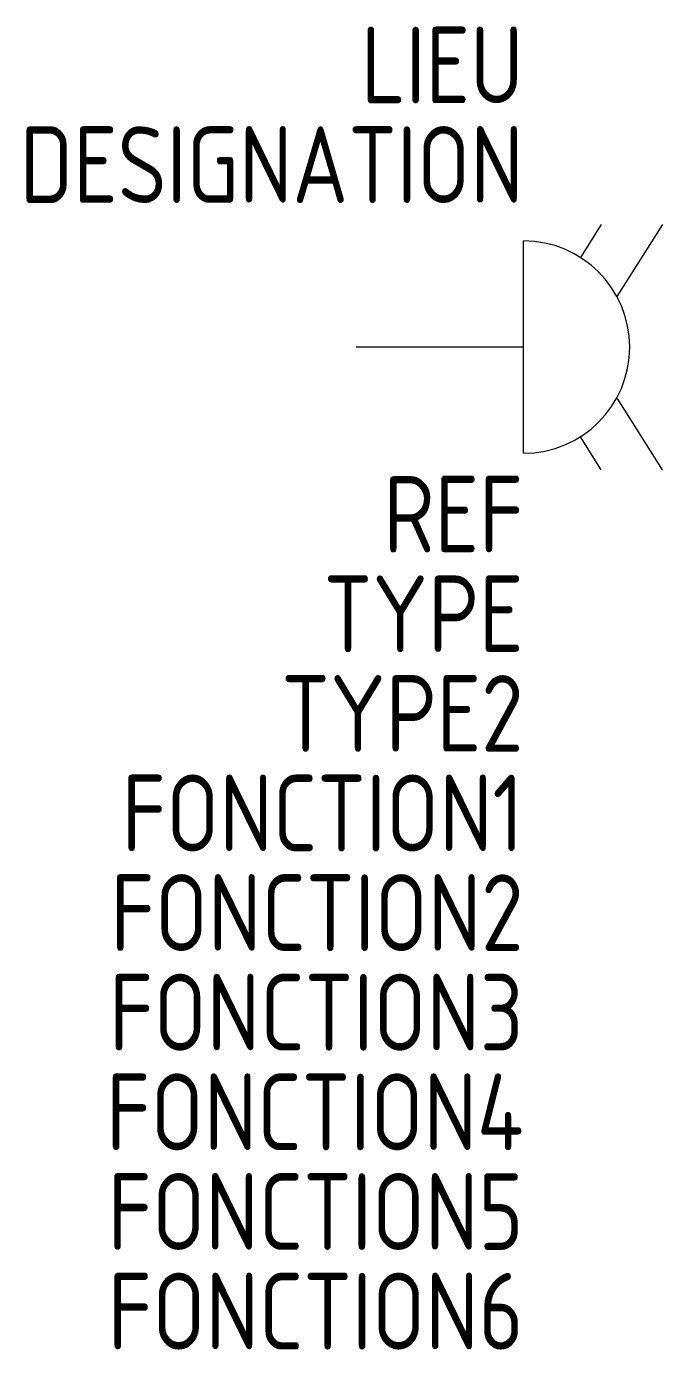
# Model space of a CAD drawing. Header units: millimetres. Extents: x -10.8 to 10, y -32.7 to 10.5.
import ezdxf
from ezdxf.enums import TextEntityAlignment as Align

# ---------------------------------------------------------------- set-up
doc = ezdxf.new("R2010")
doc.units = ezdxf.units.MM
doc.layers.add('SYMB_TXT_NOM', color=3, linetype='Continuous')
doc.layers.add('SYMBOLE', color=3, linetype='Continuous')
doc.styles.add('NET2_5', font='isocp.shx', dxfattribs={"width": 0.9, "height": 2.5})

msp = doc.modelspace()

# ---------------------------------------------------------------- linework, layer by layer
at = {"layer": 'SYMBOLE'}
for p, q in [((8, 4), (7.319, 2.926)), ((10, 4), (8.51, 1.65)), ((5.464, -3.464), (5.464, 3.464)), ((5.464, 0), (0, 0)), ((10, -4), (8.51, -1.65)), ((8, -4), (7.319, -2.926))]:
    msp.add_line(p, q, dxfattribs=at)
msp.add_arc((5.464, 0), 3.464, 270, 90, dxfattribs=at)

# ---------------------------------------------------------------- texts
at = {"layer": 'SYMB_TXT_NOM', "style": 'NET2_5', "width": 0.9, "flags": 8}
for tag, p in [('LIEU', (5.464, 7.95)), ('DESIGNATION', (5.464, 4.7)), ('REF', (5.464, -6.7)), ('TYPE', (5.464, -9.95)), ('TYPE2', (5.464, -13.2)), ('FONCTION1', (5.464, -16.45)), ('FONCTION2', (5.464, -19.7)), ('FONCTION3', (5.464, -22.95)), ('FONCTION4', (5.464, -26.2)), ('FONCTION5', (5.464, -29.45)), ('FONCTION6', (5.464, -32.7))]:
    msp.add_attdef(tag, text='', height=2.5, dxfattribs=at).set_placement(p, align=Align.RIGHT)

doc.saveas('drawing.dxf')
